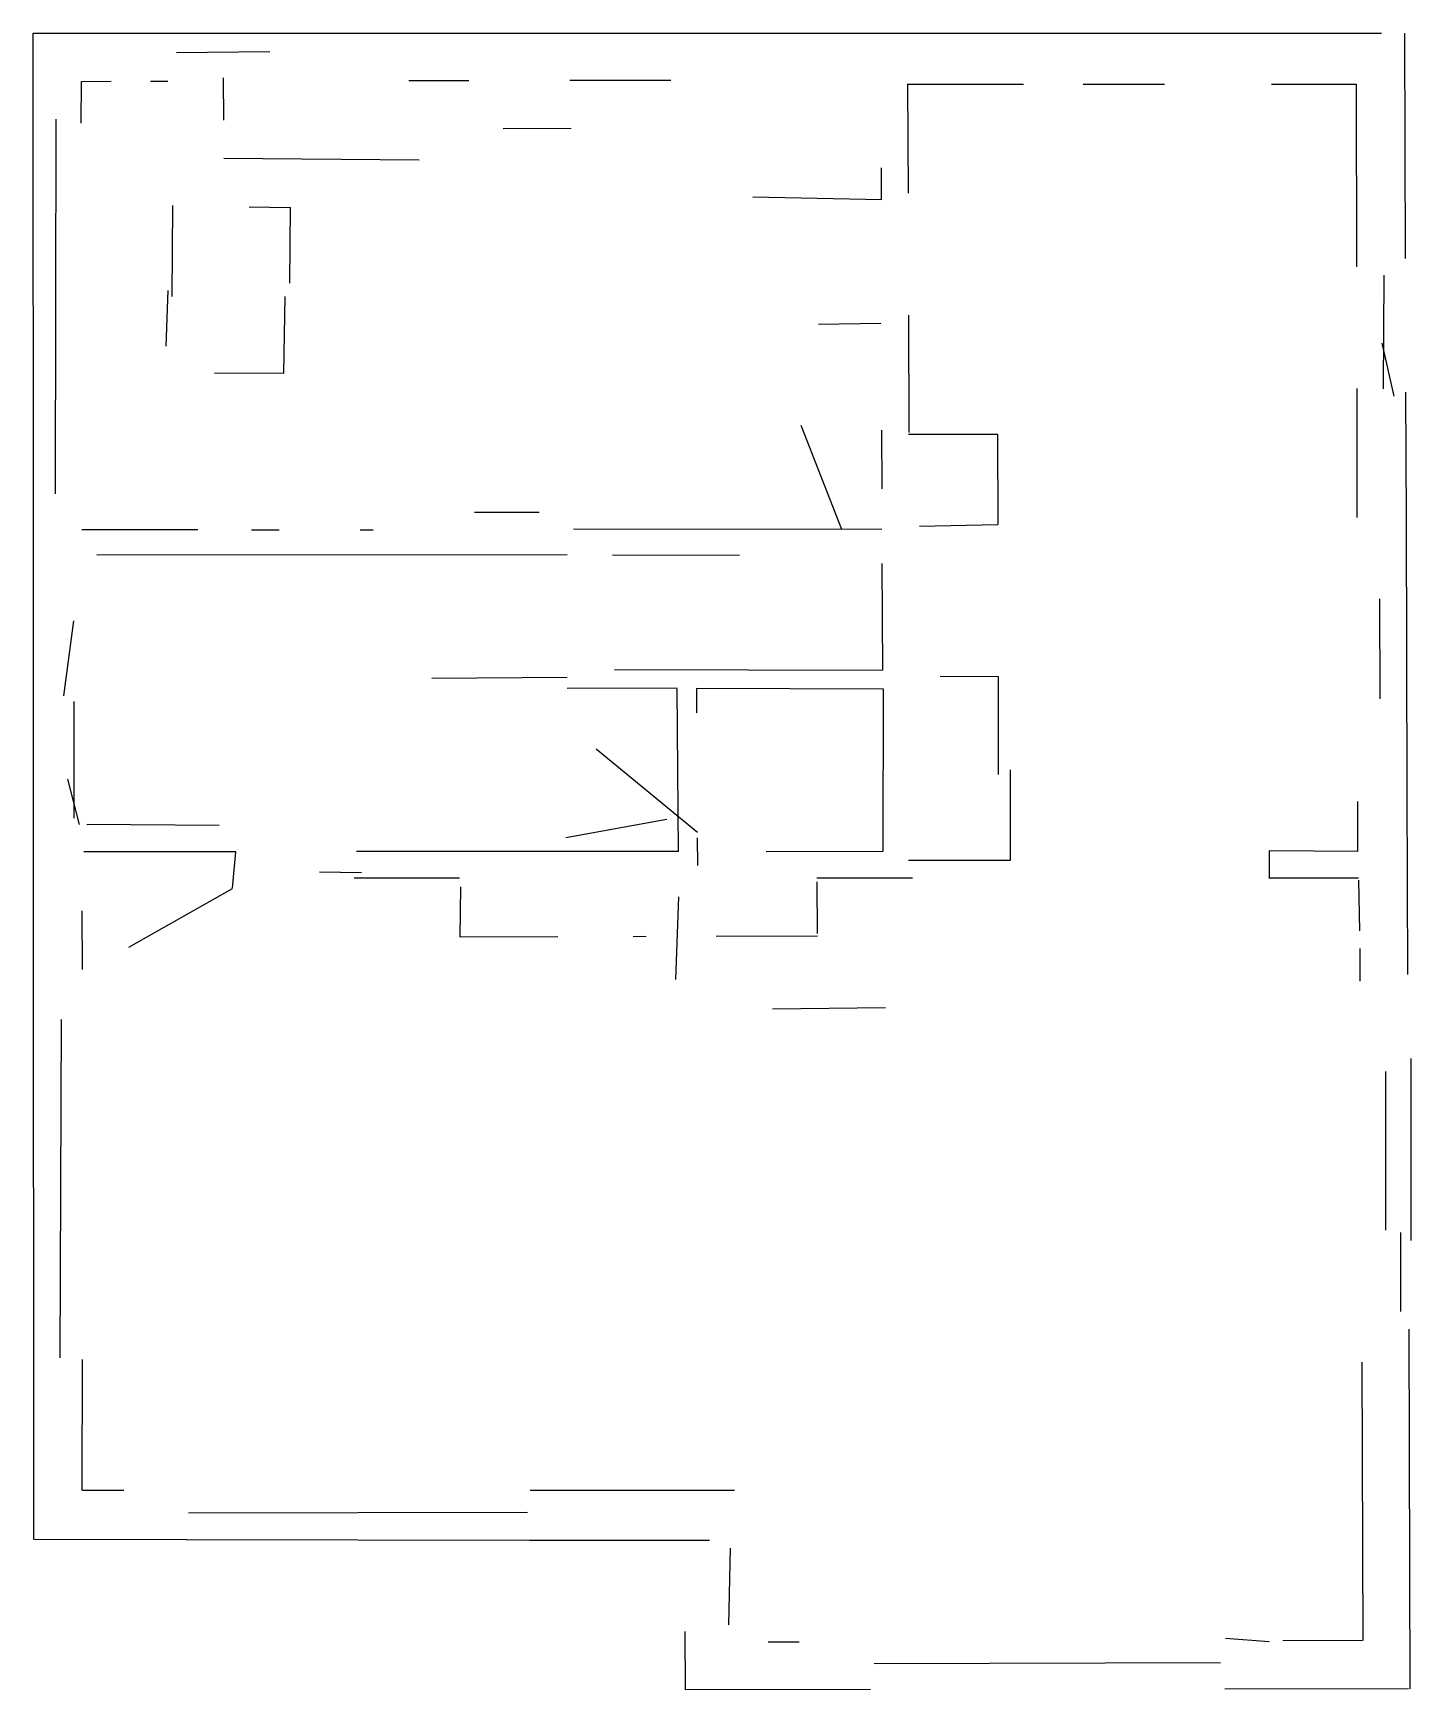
# Model space of a CAD drawing. Header units: metres. Extents: x -4.6 to 4.6, y -5.6 to 5.4.
import ezdxf

# ---------------------------------------------------------------- set-up
doc = ezdxf.new("R2010")
doc.units = ezdxf.units.M
for name, color, linetype, lineweight in [('S2B-OPENING-REVIEW', 6, 'Continuous', 25), ('S2B-UNCERTAIN', 8, 'Continuous', 25), ('S2B-WALL-PROPOSED', 3, 'Continuous', 25)]:
    doc.layers.add(name, color=color, linetype=linetype, lineweight=lineweight)

msp = doc.modelspace()

# ---------------------------------------------------------------- linework, layer by layer
at = {"layer": 'S2B-OPENING-REVIEW'}
for points in [[(-3.66, 5.383), (-2.966, 5.383)], [(-0.334, 5.383), (0.358, 5.383)], [(2.947, 5.382), (3.639, 5.382)], [(-4.571, 2.381), (-4.572, 4.767)], [(4.544, 2.157), (4.55, 0.354)], [(-4.57, 0.075), (-4.571, 1.438)], [(-4.569, -3.42), (-4.57, -1.144)], [(-1.274, -4.623), (-3.557, -4.619)]]:
    msp.add_lwpolyline(points, dxfattribs=at)
at = {"layer": 'S2B-UNCERTAIN'}
for points in [[(-3.621, 5.255), (-3.002, 5.261)], [(-4.253, 4.786), (-4.252, 5.063)], [(-4.252, 5.063), (-4.054, 5.064)], [(-3.793, 5.064), (-3.678, 5.065)], [(-3.307, 4.805), (-3.309, 5.086)], [(-2.078, 5.068), (-1.68, 5.069)], [(-1.009, 5.07), (-0.338, 5.071)], [(1.234, 5.044), (2.004, 5.044)], [(1.234, 5.044), (1.237, 4.32)], [(2.401, 5.044), (2.94, 5.044)], [(3.651, 5.044), (4.213, 5.044)], [(-4.425, 2.324), (-4.419, 4.812)], [(-1.452, 4.751), (-0.999, 4.752)], [(-3.307, 4.552), (-2.009, 4.543)], [(1.058, 4.488), (1.058, 4.279)], [(0.206, 4.296), (1.061, 4.279)], [(-3.649, 3.634), (-3.646, 4.238)], [(-3.139, 4.229), (-2.864, 4.226)], [(-2.869, 3.723), (-2.863, 4.226)], [(4.396, 3.776), (4.391, 3.021)], [(-3.689, 3.306), (-3.677, 3.675)], [(-2.909, 3.126), (-2.9, 3.635)], [(0.643, 3.45), (1.057, 3.458)], [(1.24, 3.51), (1.243, 2.732)], [(4.384, 3.324), (4.462, 2.974)], [(-3.368, 3.128), (-2.909, 3.126)], [(0.526, 2.781), (0.796, 2.091)], [(1.061, 2.747), (1.062, 2.358)], [(1.241, 2.72), (1.832, 2.72)], [(1.832, 2.72), (1.833, 2.12)], [(-1.642, 2.202), (-1.213, 2.202)], [(1.314, 2.111), (1.833, 2.12)], [(1.063, 1.863), (1.068, 1.155)], [(4.368, 1.628), (4.369, 0.963)], [(-4.368, 0.983), (-4.302, 1.482)], [(-1.925, 1.101), (-1.027, 1.108)], [(1.451, 1.115), (1.835, 1.113)], [(1.835, 1.113), (1.836, 0.461)], [(-0.165, 0.87), (-0.166, 1.035)], [(1.071, 1.03), (1.07, -0.05)], [(-4.3, 0.172), (-4.3, 0.946)], [(-0.16, 0.076), (-0.834, 0.63)], [(1.916, 0.492), (1.915, -0.11)], [(-4.264, 0.129), (-4.343, 0.43)], [(-3.337, 0.123), (-4.215, 0.129)], [(-0.364, 0.163), (-1.036, 0.04)], [(-0.158, -0.143), (-0.16, 0.041)], [(-3.248, -0.293), (-3.226, -0.051)], [(1.915, -0.11), (1.239, -0.109)], [(3.635, -0.046), (3.634, -0.229)], [(4.222, -0.049), (3.635, -0.046)], [(-2.392, -0.192), (-2.67, -0.186)], [(-3.937, -0.685), (-3.248, -0.296)], [(-1.737, -0.619), (-1.733, -0.284)], [(0.632, -0.251), (0.633, -0.594)], [(4.229, -0.241), (4.234, -0.577)], [(-0.304, -0.899), (-0.285, -0.351)], [(-4.244, -0.833), (-4.248, -0.443)], [(-1.088, -0.617), (-1.737, -0.619)], [(-0.502, -0.615), (-0.589, -0.616)], [(0.635, -0.612), (-0.038, -0.614)], [(1.087, -1.087), (0.336, -1.097)], [(-4.394, -3.411), (-4.385, -1.166)], [(4.575, -1.423), (4.576, -2.632)], [(4.407, -1.511), (4.407, -2.563)], [(4.507, -2.579), (4.507, -3.103)], [(-4.247, -4.289), (-4.245, -3.423)], [(-3.97, -4.293), (-4.247, -4.292)], [(0.085, -4.293), (-1.272, -4.292)], [(-1.291, -4.438), (-3.541, -4.442)], [(0.048, -5.184), (0.059, -4.674)], [(3.634, -5.296), (3.345, -5.275)], [(0.514, -5.298), (0.308, -5.299)], [(4.252, -5.287), (3.725, -5.289)], [(3.311, -5.436), (1.013, -5.442)]]:
    msp.add_lwpolyline(points, dxfattribs=at)
at = {"layer": 'S2B-WALL-PROPOSED'}
for points in [[(-4.573, 5.383), (-3.66, 5.383)], [(-4.572, 4.767), (-4.573, 5.383)], [(-2.966, 5.383), (-0.334, 5.383)], [(0.357, 5.383), (2.947, 5.382)], [(3.639, 5.382), (4.381, 5.382)], [(4.534, 5.382), (4.538, 3.888)], [(4.213, 5.044), (4.215, 3.832)], [(4.217, 3.023), (4.218, 2.167)], [(4.541, 3), (4.544, 2.157)], [(-4.571, 1.438), (-4.571, 2.381)], [(-0.985, 2.093), (1.063, 2.091)], [(-4.249, 2.088), (-3.48, 2.087)], [(-3.123, 2.086), (-2.94, 2.086)], [(-2.401, 2.086), (-2.314, 2.085)], [(-4.15, 1.919), (-1.026, 1.921)], [(-0.726, 1.919), (0.117, 1.917)], [(-0.713, 1.158), (1.067, 1.155)], [(-1.026, 1.034), (-0.297, 1.036)], [(-0.288, -0.049), (-0.296, 1.029)], [(-0.166, 1.035), (1.071, 1.03)], [(4.55, 0.355), (4.554, -0.867)], [(4.222, 0.282), (4.222, -0.049)], [(-4.57, -1.145), (-4.57, 0.075)], [(-3.226, -0.051), (-4.236, -0.051)], [(-0.288, -0.049), (-2.425, -0.05)], [(1.07, -0.05), (0.296, -0.052)], [(-1.742, -0.227), (-2.442, -0.227)], [(1.266, -0.226), (0.632, -0.226)], [(4.228, -0.226), (3.634, -0.226)], [(4.237, -0.694), (4.238, -0.91)], [(4.562, -3.221), (4.57, -5.608)], [(-4.568, -4.618), (-4.569, -3.42)], [(4.25, -3.44), (4.258, -5.287)], [(-3.553, -4.619), (-4.564, -4.618)], [(-0.082, -4.625), (-1.275, -4.623)], [(-0.241, -5.616), (-0.242, -5.229)], [(4.561, -5.608), (3.341, -5.61)], [(0.987, -5.614), (-0.241, -5.616)]]:
    msp.add_lwpolyline(points, dxfattribs=at)

doc.saveas('drawing.dxf')
